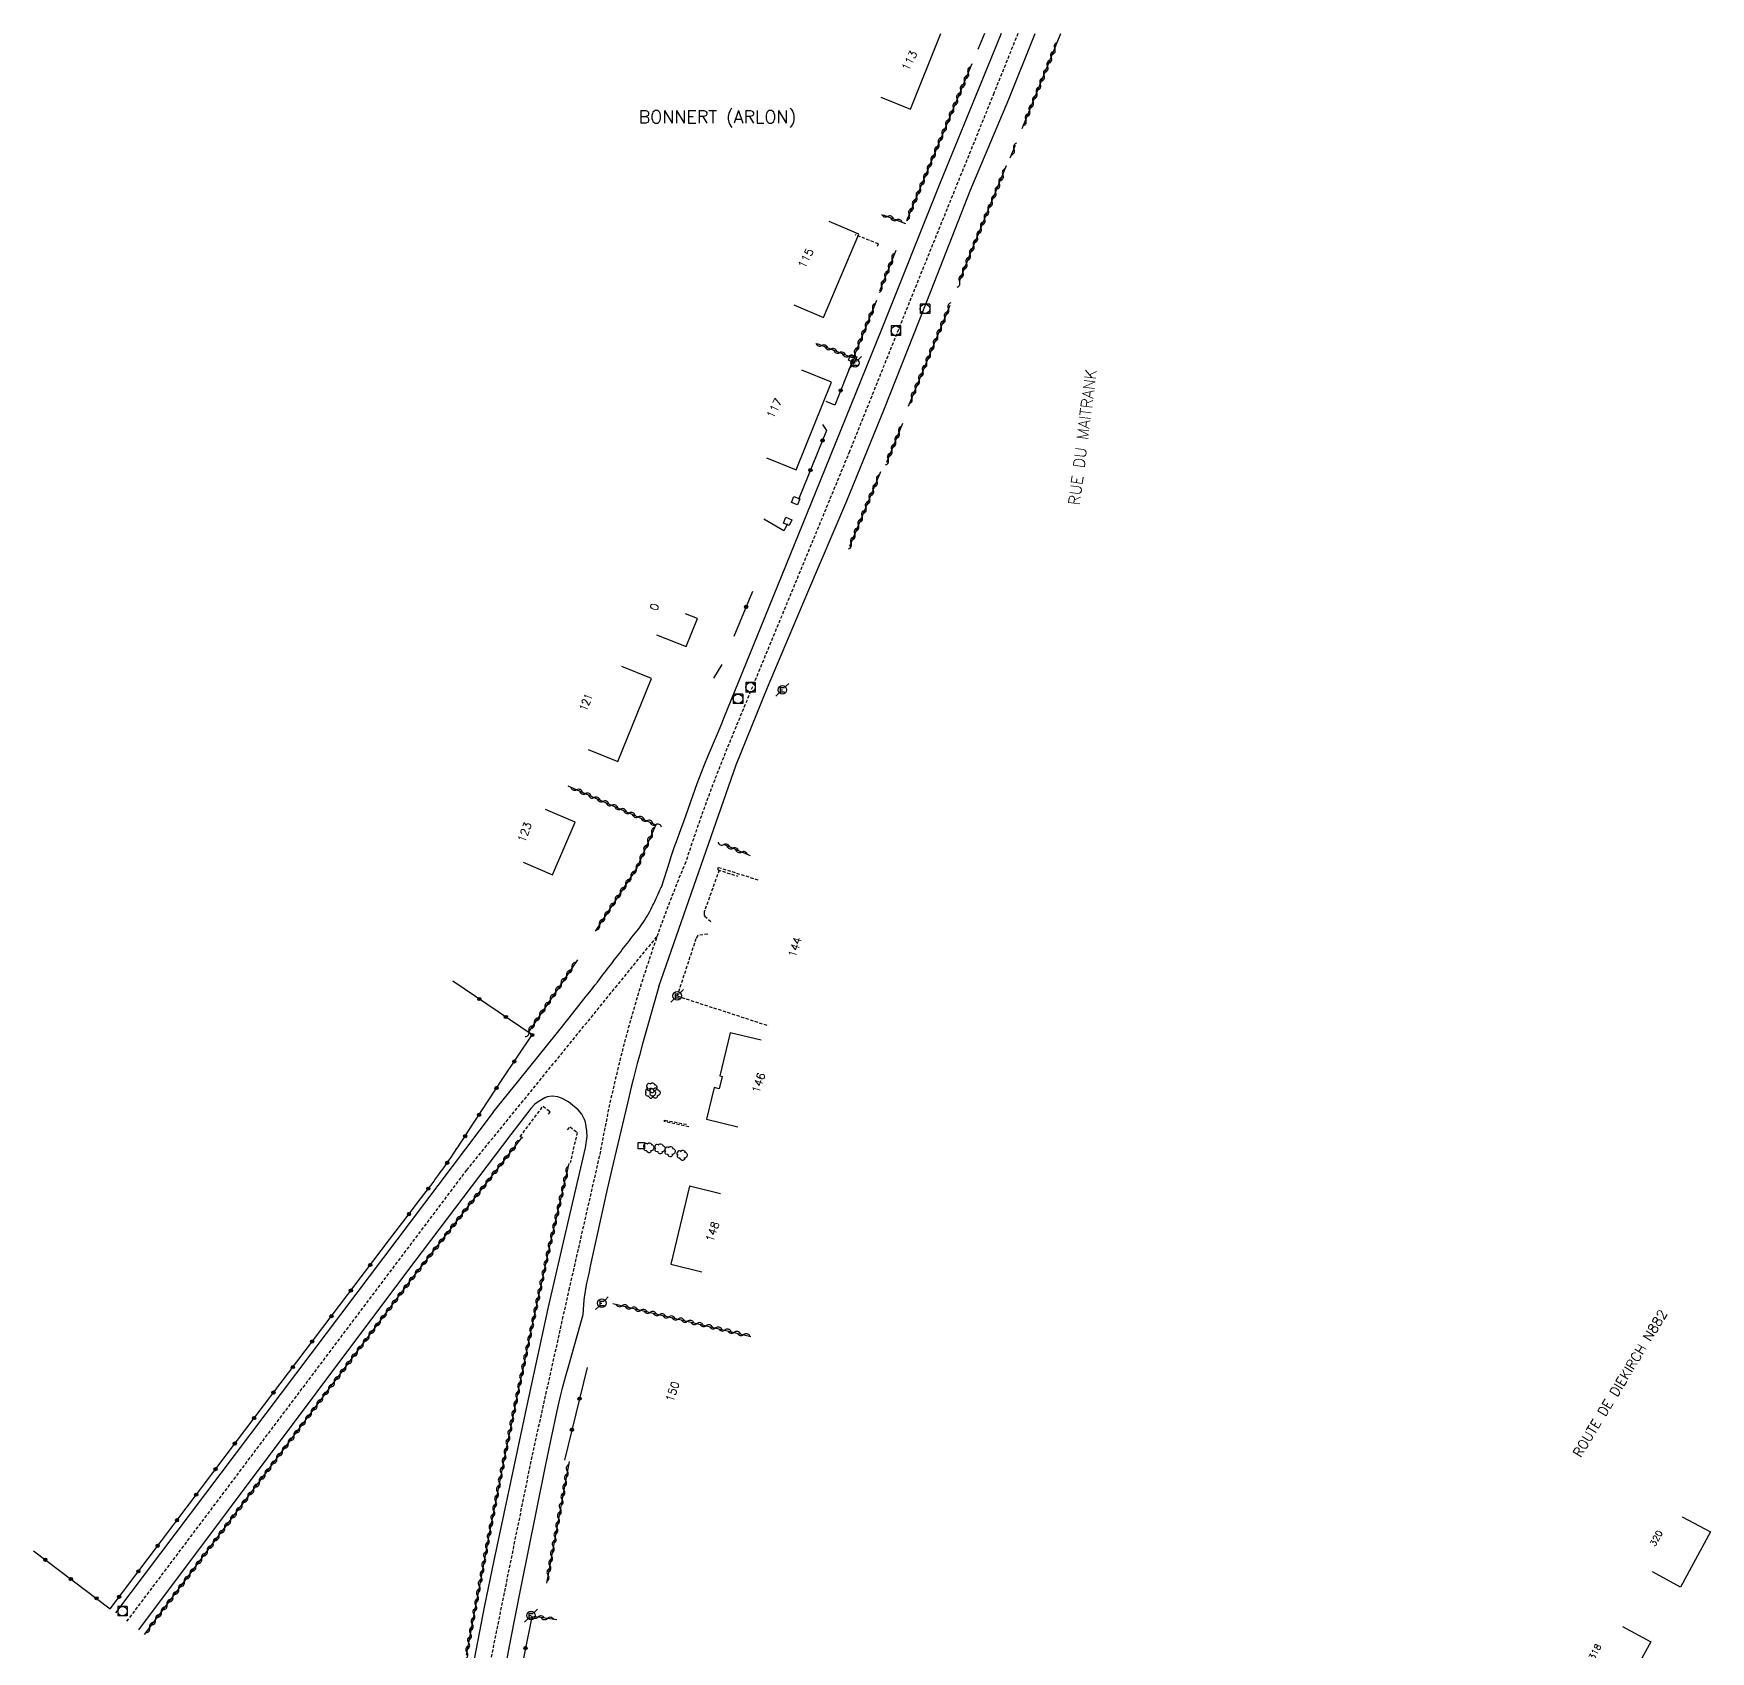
# Model space of a CAD drawing. Header units: millimetres. Extents: x 253999 to 255001, y 43000 to 44000.
# Drawn here: x 254419.1 to 254681, y 43747.3 to 44000 of the extents above; entities that cross this region are included whole.
import ezdxf
from ezdxf.enums import TextEntityAlignment as Align

# ---------------------------------------------------------------- set-up
doc = ezdxf.new("R2010")
doc.units = ezdxf.units.MM
doc.linetypes.add('DASHED', pattern=[0.75, 0.5, -0.25])
doc.layers.get('0').update_dxf_attribs({"linetype": 'CONTINUOUS'})
for name, color, linetype in [('W0001', 6, 'DASHED'), ('W0008', 7, 'CONTINUOUS'), ('W0100', 7, 'CONTINUOUS'), ('W0112', 1, 'DASHED'), ('W0300', 7, 'CONTINUOUS'), ('W0310', 3, 'CONTINUOUS'), ('W0322', 7, 'CONTINUOUS'), ('W0420', 7, 'CONTINUOUS'), ('W0471', 7, 'CONTINUOUS'), ('W0980', 7, 'CONTINUOUS'), ('W0989', 7, 'CONTINUOUS'), ('W0991', 7, 'CONTINUOUS')]:
    doc.layers.add(name, color=color, linetype=linetype)
doc.styles.get("Standard").update_dxf_attribs({"font": 'romans.shx', "width": 0.85})

# ---------------------------------------------------------------- blocks, each defined once
blk = doc.blocks.new('t310o')
at = {"color": 0, "linetype": 'Continuous'}
for centre, start, end in [((-0.5, 0.38), 216.8699, 323.1304), ((0.5, -0.37), 36.8699, 143.1303)]:
    blk.add_arc(centre, 0.625, start, end, dxfattribs=at)
blk = doc.blocks.new('t322o')
at = {"color": 0, "linetype": 'Continuous'}
for radius in [0.25, 0.15]:
    blk.add_circle((0, 0), radius, dxfattribs=at)
blk = doc.blocks.new('T471')
for p, q in [((-0.333334, 0.333334), (-0.333334, -0.333334)), ((-0.333334, 0.333334), (0.333334, 0.333334)), ((-0.333334, 0), (0, 0)), ((0.500001, 0.500001), (1.000002, 1.000002)), ((-0.500001, -0.500001), (-1.000002, -1.000002)), ((-0.333334, -0.333334), (0.333334, -0.333334))]:
    blk.add_line(p, q)
blk.add_ellipse((0, 0), major_axis=(0.471405, 0.471405), ratio=1, start_param=5.4977871438, end_param=11.780972451)
blk = doc.blocks.new('T300')
for p, q in [((-0.8, 0.51), (-0.86, 0.34)), ((-0.86, 0.34), (-0.86, 0.17)), ((-0.86, 0.17), (-0.74, 0.06)), ((-0.69, 0.63), (-0.8, 0.51)), ((-0.8, -0.06), (-0.74, 0.06)), ((-0.74, 0.06), (-0.69, 0.11)), ((-0.57, 0.69), (-0.69, 0.63)), ((-0.46, 0.69), (-0.57, 0.69)), ((-0.29, 0.63), (-0.46, 0.69)), ((-0.29, 0.63), (-0.17, 0.74)), ((-0.23, 0.57), (-0.29, 0.63)), ((-0.17, 0.74), (-0.06, 0.8)), ((-0.06, 0.8), (0.06, 0.8)), ((0.06, 0.8), (0.23, 0.74)), ((0.23, 0.74), (0.34, 0.63)), ((0.34, 0.63), (0.4, 0.51)), ((0.46, 0.46), (0.34, 0.46)), ((0.4, 0.51), (0.4, 0.46)), ((0.57, 0.4), (0.46, 0.46)), ((0.57, 0.4), (0.69, 0.29)), ((0.69, 0.29), (0.74, 0.17)), ((0.74, 0.06), (0.69, -0.17)), ((0.74, 0.17), (0.74, 0.06)), ((-0.8, -0.17), (-0.8, -0.06)), ((-0.8, -0.23), (-0.8, -0.17)), ((-0.74, -0.34), (-0.8, -0.23)), ((-0.69, -0.4), (-0.74, -0.34)), ((-0.51, -0.46), (-0.69, -0.4)), ((-0.4, -0.46), (-0.51, -0.46)), ((-0.4, -0.46), (-0.34, -0.46)), ((-0.34, -0.46), (-0.34, -0.4)), ((-0.34, -0.51), (-0.34, -0.46)), ((-0.29, -0.63), (-0.34, -0.51)), ((-0.17, -0.74), (-0.29, -0.63)), ((-0.06, -0.8), (-0.17, -0.74)), ((0.06, -0.8), (-0.06, -0.8)), ((0.17, -0.74), (0.06, -0.8)), ((0.23, -0.69), (0.17, -0.74)), ((0.29, -0.46), (0.23, -0.46)), ((0.29, -0.63), (0.23, -0.69)), ((0.46, -0.4), (0.29, -0.46)), ((0.34, -0.51), (0.29, -0.63)), ((0.34, -0.51), (0.34, -0.46)), ((0.57, -0.34), (0.46, -0.4)), ((0.63, -0.29), (0.57, -0.34)), ((0.69, -0.17), (0.63, -0.29))]:
    blk.add_line(p, q)
blk = doc.blocks.new('t112o')
at = {"color": 0, "linetype": 'Continuous'}
for p, q in [((-0.5, 0.5), (0.5, 0.5)), ((-0.5, -0.5), (-0.5, 0.5)), ((0.5, 0.5), (0.5, -0.5)), ((0.5, -0.5), (-0.5, -0.5))]:
    blk.add_line(p, q, dxfattribs=at)
blk = doc.blocks.new('T420')
for p, q in [((0.75, 0.75), (-0.75, 0.75)), ((-0.75, 0.75), (-0.75, -0.75)), ((0.75, 0.75), (0.75, -0.75)), ((0.75, -0.75), (-0.75, -0.75))]:
    blk.add_line(p, q)
blk.add_ellipse((0, 0), major_axis=(-0.53, 0.53), ratio=1, start_param=3.926991, end_param=10.210176)

msp = doc.modelspace()

# ---------------------------------------------------------------- linework, layer by layer
at = {"layer": 'W0001'}
msp.add_lwpolyline([(254572.86, 44000), (254569.11, 43990.68), (254557, 43960.75), (254546.56, 43934.72), (254527.99, 43889.69, 0.019542), (254520.97, 43870.59, 0.055099), (254507.65, 43825.4), (254502.78, 43804.03), (254496.93, 43777.72), (254490.46, 43745.79)], format="xyb", dxfattribs=at)
msp.add_lwpolyline([(254433.7, 43751.98), (254486.77, 43822.46), (254516.49, 43858.95)], dxfattribs=at)
at = {"layer": 'W0008'}
for points in [[(254516.78, 43851.13), (254528.85, 43885.75), (254533.77, 43897.85), (254540.04, 43912.76), (254546.12, 43927.02), (254552.02, 43941.43), (254559.29, 43959.84), (254565.43, 43975.44), (254571.43, 43989.76), (254575.58, 44000)], [(254570.25, 44000), (254569.08, 43997.2), (254560.69, 43976.57), (254551.56, 43953.77), (254541.22, 43928.18), (254532.69, 43907.3), (254526.9, 43893.01)], [(254526.9, 43893.01), (254526.57, 43892.19), (254525.88, 43890.55), (254524.49, 43887.28), (254523.83, 43885.63), (254523.45, 43884.68), (254522.73, 43882.78), (254522.04, 43880.86), (254520.66, 43877.03), (254520.15, 43875.62), (254519.47, 43873.75), (254519.14, 43872.81), (254518.66, 43871.39), (254518.43, 43870.68), (254517.15, 43866.63)], [(254490.92, 43831.49), (254494.89, 43836.44), (254498.14, 43840.48), (254500.74, 43843.72), (254502.76, 43846.26), (254504.3, 43848.19), (254505.44, 43849.61), (254506.24, 43850.63), (254506.79, 43851.33), (254507.17, 43851.82), (254507.46, 43852.2), (254507.73, 43852.55), (254507.99, 43852.89), (254508.24, 43853.21), (254508.48, 43853.53), (254508.72, 43853.84), (254508.95, 43854.14), (254509.18, 43854.44), (254509.41, 43854.74), (254509.64, 43855.04), (254509.87, 43855.34), (254510.11, 43855.65), (254510.35, 43855.96), (254510.59, 43856.27), (254510.83, 43856.58), (254511.07, 43856.9), (254511.32, 43857.22), (254511.57, 43857.54), (254511.82, 43857.86), (254512.07, 43858.18), (254512.32, 43858.5), (254512.58, 43858.83), (254512.84, 43859.15), (254513.09, 43859.47), (254513.34, 43859.8), (254513.59, 43860.12), (254513.84, 43860.45), (254514.08, 43860.78), (254514.31, 43861.12), (254514.54, 43861.46), (254514.76, 43861.8), (254514.97, 43862.15), (254515.17, 43862.5), (254515.36, 43862.85), (254515.54, 43863.19), (254515.7, 43863.52), (254515.86, 43863.83), (254516, 43864.13), (254516.13, 43864.41), (254516.24, 43864.66), (254516.34, 43864.88), (254516.43, 43865.07), (254516.5, 43865.23), (254516.56, 43865.36), (254516.61, 43865.47), (254516.66, 43865.57), (254516.69, 43865.65), (254516.72, 43865.71), (254516.75, 43865.77), (254516.77, 43865.82), (254516.79, 43865.87), (254516.82, 43865.92), (254516.84, 43865.98), (254516.87, 43866.04), (254516.9, 43866.1), (254516.93, 43866.17), (254516.97, 43866.25), (254517, 43866.34), (254517.05, 43866.43), (254517.1, 43866.54), (254517.15, 43866.66)], [(254516.78, 43851.13), (254514.24, 43842.18), (254513.73, 43840.34), (254513.4, 43839.1), (254512.77, 43836.64), (254512.46, 43835.4), (254511.86, 43832.92), (254510.11, 43825.47), (254509.64, 43823.48), (254508.72, 43819.47), (254507.82, 43815.47), (254506.07, 43807.45), (254505.87, 43806.57), (254505.62, 43805.4), (254505.49, 43804.82), (254505.32, 43803.94), (254505.25, 43803.49), (254505.12, 43802.61), (254505.07, 43802.16), (254505.01, 43801.49)], [(254496.8, 43832.11), (254493.65, 43828.03), (254477.36, 43806.52), (254435.49, 43750.64)], [(254505.34, 43825.94), (254505.56, 43827.71), (254505.53, 43828.61), (254505.3, 43829.95), (254505.15, 43830.39), (254504.73, 43831.19), (254504.16, 43831.9), (254502.68, 43833.14), (254501.59, 43833.72), (254501.01, 43833.91), (254500.14, 43834.02), (254499.32, 43833.91), (254498.95, 43833.76), (254497.92, 43833.14), (254497.43, 43832.77), (254496.8, 43832.11)], [(254490.92, 43831.49), (254469.45, 43803.06), (254431.92, 43753.32)], [(254499.48, 43800.83), (254502.19, 43812.54), (254505.34, 43825.94)], [(254484.54, 43700.49), (254484.37, 43703.68), (254484.18, 43710.06), (254484.15, 43717.64), (254484.31, 43721.42), (254484.85, 43727.5), (254485.37, 43731.53), (254486.72, 43739.55), (254489.57, 43754.2), (254491.07, 43761.5), (254496.25, 43785.93), (254499.48, 43800.83)], [(254505.01, 43801.49), (254504.92, 43799.85), (254502.64, 43791.9), (254502.18, 43790.25)], [(254502.18, 43790.25), (254501.63, 43788.18), (254501.38, 43787.14), (254501.02, 43785.57), (254499.82, 43779.95), (254499.04, 43776.2), (254497.51, 43768.7), (254495.29, 43757.65), (254494.19, 43752.13), (254493.42, 43748.1), (254491.9, 43740.03)]]:
    msp.add_lwpolyline(points, dxfattribs=at)
at = {"layer": 'W0100'}
for points in [[(254551.45, 43990.08), (254556.08, 43988.21), (254560.83, 44000)], [(254537.88, 43957.6), (254542.49, 43955.65), (254547.99, 43968.68), (254543.38, 43970.63)], [(254533.59, 43933.71), (254538.22, 43931.84), (254543.75, 43945.52), (254539.11, 43947.4)], [(254516.41, 43906.1), (254521.05, 43904.24), (254522.81, 43908.64), (254520.96, 43909.38)], [(254505.75, 43888.18), (254510.39, 43886.3), (254515.65, 43899.24), (254511.02, 43901.13)], [(254495.57, 43870.55), (254500.17, 43868.58), (254503.69, 43876.81), (254503.69, 43876.81)], [(254503.69, 43876.81), (254499.09, 43878.78)], [(254532.77, 43842.76), (254527.91, 43843.91), (254526.32, 43837.17), (254526.67, 43837.09)], [(254526.67, 43837.09), (254526.19, 43835.16), (254525.43, 43835.35), (254524.23, 43830.42), (254529.09, 43829.24)], [(254526.43, 43818.77), (254521.57, 43819.94), (254518.65, 43807.75), (254523.51, 43806.58)], [(254676.64, 43768.32), (254681.04, 43765.94), (254676.38, 43757.32), (254671.98, 43759.7)], [(254667.3, 43751.18), (254671.7, 43748.8), (254667.79, 43741.57), (254666.72, 43739.18), (254662.16, 43741.22)]]:
    msp.add_lwpolyline(points, dxfattribs=at)
at = {"layer": 'W0112'}
for points in [[(254550.93, 43966.78), (254551.07, 43967.14), (254547.42, 43968.58)], [(254526.2, 43869.32), (254523.97, 43863.09)], [(254532.31, 43867.76), (254525.99, 43869.74), (254525.99, 43869.38), (254529.12, 43868.37)], [(254523.97, 43863.09), (254523.94, 43863.01), (254523.92, 43862.97), (254523.9, 43862.9), (254523.88, 43862.84), (254523.88, 43862.8), (254523.86, 43862.73), (254523.85, 43862.7), (254523.85, 43862.64), (254523.84, 43862.58), (254523.84, 43862.54), (254523.84, 43862.49), (254523.84, 43862.44), (254523.84, 43862.42), (254523.85, 43862.38), (254523.85, 43862.35), (254523.86, 43862.32), (254523.87, 43862.3), (254523.87, 43862.28), (254523.88, 43862.25), (254523.89, 43862.24), (254523.9, 43862.22), (254523.92, 43862.19), (254523.93, 43862.18), (254523.94, 43862.16), (254523.97, 43862.14), (254525.08, 43861.09)], [(254524.41, 43859.33), (254522.89, 43859.12), (254522.56, 43858.6), (254519.63, 43849.68), (254533.89, 43845)], [(254495.54, 43827.44), (254495.11, 43827.69), (254498.69, 43832.43), (254499.8, 43831.59), (254499.37, 43831.04)], [(254521.48, 43829.24), (254517.66, 43830.04), (254517.68, 43830.27), (254521.34, 43829.58)], [(254502.51, 43828.73), (254502.9, 43829.2), (254504.02, 43828.35), (254502.94, 43823.6)]]:
    msp.add_lwpolyline(points, dxfattribs=at)
at = {"layer": 'W0310'}
for points in [[(254567.62, 44000), (254566.6, 43997.52)], [(254573.53, 43985.16), (254579.58, 44000)], [(254565.67, 43995.29), (254555.45, 43970.73)], [(254571.65, 43980.57), (254572.51, 43982.56)], [(254563.72, 43961.31), (254565.61, 43966.08), (254571.1, 43979.37)], [(254551.84, 43971.69), (254555.28, 43970.31)], [(254553.79, 43966.13), (254551.25, 43959.75)], [(254550.77, 43958.32), (254547.11, 43949.3), (254541.55, 43951.55)], [(254562.23, 43957.53), (254555.71, 43941.74)], [(254554.86, 43939.09), (254552.34, 43932.97)], [(254551.41, 43931.51), (254546.56, 43919.89)], [(254502.57, 43882.47), (254516.29, 43876.42), (254513.32, 43869.67), (254506.83, 43859.77)], [(254531.08, 43871.55), (254526.91, 43873.33)], [(254504.05, 43855.31), (254496.46, 43844.12)], [(254436.44, 43749.92), (254478.04, 43805.29), (254495.31, 43827.47)], [(254502.7, 43823.49), (254502.29, 43821.68), (254501.91, 43820.06), (254501.57, 43818.58), (254501.26, 43817.26), (254500.97, 43816.05), (254500.72, 43814.96), (254500.48, 43813.96), (254500.27, 43813.05), (254500.07, 43812.19), (254499.88, 43811.38), (254499.7, 43810.61), (254499.52, 43809.84), (254499.35, 43809.06), (254499.16, 43808.24), (254498.97, 43807.37), (254498.76, 43806.42), (254498.53, 43805.38), (254498.28, 43804.21), (254497.99, 43802.9), (254497.67, 43801.42), (254497.31, 43799.76), (254496.91, 43797.93), (254496.48, 43795.91), (254496.01, 43793.73), (254495.51, 43791.39), (254494.98, 43788.89), (254494.43, 43786.24), (254493.85, 43783.44), (254493.24, 43780.51), (254492.62, 43777.44), (254491.97, 43774.23), (254491.29, 43770.79), (254490.56, 43767.03), (254489.75, 43762.83), (254488.85, 43758.12), (254487.84, 43752.77), (254486.7, 43746.7)], [(254509.59, 43801.6), (254531.16, 43796.49)], [(254502.75, 43776.92), (254499.22, 43757.94)], [(254500.86, 43752.21), (254497.19, 43752.74)]]:
    msp.add_lwpolyline(points, dxfattribs=at)
at = {"layer": 'W0322'}
for points in [[(254547.01, 43948.9), (254544.28, 43941.97), (254542.89, 43942.52)], [(254542.35, 43938.94), (254542.99, 43938.01), (254538.57, 43927.19)], [(254536.87, 43923.43), (254536.3, 43922.3), (254533.2, 43924.15)], [(254531.39, 43912.83), (254528.51, 43905.82)], [(254526.62, 43901.44), (254525.34, 43899.32)], [(254486.96, 43828.42), (254492.29, 43836.61), (254497.01, 43843.57), (254484.59, 43851.99)], [(254474.72, 43811.61), (254476.8, 43814.34), (254479.57, 43817.99), (254480.96, 43819.81), (254481.19, 43820.12), (254481.35, 43820.33), (254481.66, 43820.74), (254481.81, 43820.95), (254482.12, 43821.37), (254482.42, 43821.79), (254482.63, 43822.07), (254483.03, 43822.63), (254483.18, 43822.84), (254483.48, 43823.27), (254483.78, 43823.69), (254483.97, 43823.97), (254484.37, 43824.54), (254484.66, 43824.97), (254484.85, 43825.26), (254485.24, 43825.83), (254485.43, 43826.12), (254485.82, 43826.69), (254486.2, 43827.27), (254486.45, 43827.65), (254486.96, 43828.42)], [(254419.11, 43762.98), (254431.08, 43753.95), (254451.1, 43780.49), (254474.72, 43811.61)], [(254505.58, 43791.61), (254502.04, 43777.16)], [(254496.93, 43752.7), (254492.59, 43731.04), (254496.4, 43719.95), (254500.6, 43717.64)]]:
    msp.add_lwpolyline(points, dxfattribs=at)

# ---------------------------------------------------------------- block references
at = {"layer": 'W0112'}
for p, rotation in [((254547.03, 43949.23), 338.0051133169521), ((254538.14, 43927.02), 337.7627632583124), ((254536.88, 43923.79), 337.7627632581712)]:
    msp.add_blockref('t112o', p, dxfattribs=dict(at, rotation=rotation))
msp.add_blockref('t112o', (254514.04, 43826.28), dxfattribs=at)
at = {"layer": 'W0300'}
for p in [(254515.53, 43834.47), (254515.73, 43835.31), (254516.22, 43834.49), (254515.26, 43825.94), (254517, 43825.78), (254518.58, 43825.34), (254520.47, 43824.77)]:
    msp.add_blockref('T300', p, dxfattribs=at)
at = {"layer": 'W0310'}
for p, rotation in [((254578.06, 43996.28), 67.84651787223615), ((254578.62, 43997.66), 67.84651787223615), ((254565.09, 43993.9), 247.4046466392138), ((254576.93, 43993.5), 67.84651787223615), ((254577.49, 43994.89), 67.84651787223615), ((254563.94, 43991.13), 247.4046466392138), ((254564.52, 43992.52), 247.4046466392138), ((254576.36, 43992.11), 67.84651787223615), ((254562.79, 43988.36), 247.4046466392138), ((254563.37, 43989.75), 247.4046466392138), ((254575.23, 43989.33), 67.84651787223615), ((254575.8, 43990.72), 67.84651787223615), ((254561.64, 43985.59), 247.4046466392138), ((254562.21, 43986.98), 247.4046466392138), ((254574.1, 43986.55), 67.84651787223615), ((254574.67, 43987.94), 67.84651787223615), ((254561.06, 43984.21), 247.4046466392138), ((254559.91, 43981.44), 247.4046466392138), ((254560.48, 43982.82), 247.4046466392138), ((254572.24, 43981.94), 66.5663952978574), ((254558.76, 43978.67), 247.4046466392138), ((254559.33, 43980.05), 247.4046466392138), ((254570.52, 43977.98), 67.57956586752559), ((254557.6, 43975.9), 247.4046466392138), ((254558.18, 43977.28), 247.4046466392138), ((254569.38, 43975.21), 67.57956586752559), ((254569.95, 43976.6), 67.57956586752559), ((254556.45, 43973.13), 247.4046466392138), ((254557.03, 43974.51), 247.4046466392138), ((254568.81, 43973.82), 67.57956586752559), ((254552.49, 43971.43), 338.0810269285141), ((254553.88, 43970.87), 338.0810269285141), ((254555.87, 43971.74), 247.4046466392138), ((254567.66, 43971.05), 67.57956586752559), ((254568.24, 43972.44), 67.57956586752559), ((254566.52, 43968.28), 67.57956586752559), ((254567.09, 43969.67), 67.57956586752559), ((254553.23, 43964.73), 248.2952847109039), ((254565.38, 43965.5), 68.42689760200027), ((254565.95, 43966.89), 67.57956586752559), ((254552.68, 43963.34), 248.2952847109039), ((254564.28, 43962.71), 68.42689760200027), ((254564.83, 43964.11), 68.42689760200027), ((254551.57, 43960.55), 248.2952847109039), ((254552.13, 43961.95), 248.2952847109039), ((254563.73, 43961.32), 68.42689760200027), ((254550.21, 43956.93), 247.9121837982588), ((254562, 43956.99), 247.5611384045565), ((254549.08, 43954.15), 247.9121837982588), ((254549.64, 43955.54), 247.9121837982588), ((254560.86, 43954.22), 247.5611384045565), ((254561.43, 43955.6), 247.5611384045565), ((254548.52, 43952.76), 247.9121837982588), ((254560.29, 43952.83), 247.5611384045565), ((254542.24, 43951.27), 157.9122077189841), ((254543.63, 43950.71), 157.9122077189841), ((254545.02, 43950.15), 157.9122077189841), ((254546.41, 43949.58), 157.9122077189841), ((254547.39, 43949.98), 247.9121837982588), ((254547.95, 43951.37), 247.9121837982588), ((254559.14, 43950.06), 247.5611384045565), ((254559.71, 43951.44), 247.5611384045565), ((254558, 43947.28), 247.5611384045565), ((254558.57, 43948.67), 247.5611384045565), ((254556.85, 43944.51), 247.5611384045565), ((254557.42, 43945.9), 247.5611384045565), ((254556.28, 43943.12), 247.5611384045565), ((254553.72, 43936.31), 247.6293697850434), ((254554.29, 43937.7), 247.6293697850434), ((254552.58, 43933.54), 247.6293697850434), ((254553.15, 43934.92), 247.6293697850434), ((254550.25, 43928.74), 247.3783526464752), ((254550.83, 43930.13), 247.3783526464752), ((254549.1, 43925.97), 247.3783526464752), ((254549.67, 43927.36), 247.3783526464752), ((254547.94, 43923.2), 247.3783526464752), ((254548.52, 43924.59), 247.3783526464752), ((254546.79, 43920.43), 247.3783526464752), ((254547.37, 43921.82), 247.3783526464752), ((254503.94, 43881.86), 336.2383665463337), ((254505.31, 43881.26), 336.2383665463337), ((254506.68, 43880.65), 336.2383665463337), ((254508.06, 43880.05), 336.2383665463337), ((254509.43, 43879.45), 336.2383665463337), ((254510.8, 43878.84), 336.2383665463337), ((254512.18, 43878.24), 336.2383665463337), ((254513.55, 43877.63), 336.2383665463337), ((254514.92, 43877.03), 336.2383665463337), ((254516.29, 43876.42), 336.2383665463337), ((254515.08, 43873.68), 246.2382969278892), ((254515.69, 43875.05), 246.2382969278892), ((254513.88, 43870.93), 246.2382969278892), ((254514.48, 43872.31), 246.2382969278892), ((254526.94, 43873.31), 156.9675504884335), ((254528.32, 43872.73), 156.9675504884335), ((254529.7, 43872.14), 156.9675504884335), ((254512.43, 43868.31), 236.7486336635159), ((254513.25, 43869.57), 236.7486336635159), ((254510.79, 43865.81), 236.7486336635159), ((254511.61, 43867.06), 236.7486336635159), ((254509.14, 43863.3), 236.7486336635159), ((254509.96, 43864.55), 236.7486336635159), ((254507.5, 43860.79), 236.7486336635159), ((254508.32, 43862.04), 236.7486336635159), ((254502.37, 43852.83), 235.8745209301501), ((254503.21, 43854.07), 235.8745209301501), ((254500.68, 43850.35), 235.8745209301501), ((254501.52, 43851.59), 235.8745209301501), ((254499, 43847.86), 235.8745209301501), ((254499.84, 43849.11), 235.8745209301501), ((254497.32, 43845.38), 235.8745209301501), ((254498.16, 43846.62), 235.8745209301501), ((254496.47, 43844.14), 235.8745209301501), ((254494.38, 43826.28), 52.11092634496455), ((254492.54, 43823.92), 52.11092634496455), ((254493.46, 43825.1), 52.11092634496455), ((254490.7, 43821.55), 52.11092634496455), ((254491.62, 43822.73), 52.11092634496455), ((254502.03, 43820.57), 256.9583463640926), ((254502.37, 43822.03), 257.0267922714388), ((254487.94, 43818), 52.11092634496455), ((254488.86, 43819.18), 52.11092634496455), ((254489.78, 43820.36), 52.11092634496455), ((254501.69, 43819.1), 256.8916927225188), ((254486.09, 43815.63), 52.11092634496455), ((254487.01, 43816.81), 52.11092634496455), ((254501.01, 43816.18), 256.7769415485027), ((254501.35, 43817.64), 256.8298450074708), ((254484.25, 43813.26), 52.11092634496455), ((254485.17, 43814.45), 52.11092634496455), ((254500.32, 43813.26), 256.7314561240397), ((254500.66, 43814.72), 256.7207545441741), ((254482.41, 43810.89), 52.11092634496455), ((254483.33, 43812.08), 52.11092634496455), ((254499.64, 43810.34), 257.1336046642338), ((254499.97, 43811.8), 256.8652272391257), ((254480.57, 43808.53), 52.11092634496455), ((254481.49, 43809.71), 52.11092634496455), ((254499.31, 43808.88), 257.4064327265762), ((254477.81, 43804.97), 53.0804833810429), ((254478.72, 43806.16), 52.11092634496455), ((254479.65, 43807.34), 52.11092634496455), ((254498.66, 43805.95), 257.6668874266486), ((254498.98, 43807.41), 257.5173053003862), ((254476.01, 43802.57), 53.0804833810429), ((254476.91, 43803.77), 53.0804833810429), ((254498.02, 43803.02), 257.7317482287094), ((254498.34, 43804.48), 257.7081205277294), ((254474.2, 43800.17), 53.0804833810429), ((254475.1, 43801.37), 53.0804833810429), ((254497.38, 43800.09), 257.7484410566121), ((254497.7, 43801.55), 257.74183149876), ((254511.05, 43801.26), 346.6850923028252), ((254512.5, 43800.91), 346.6850923028252), ((254513.96, 43800.56), 346.6850923028252), ((254515.42, 43800.22), 346.6850923028252), ((254472.4, 43797.78), 53.0804833810429), ((254473.3, 43798.98), 53.0804833810429), ((254496.75, 43797.15), 257.8238176662084), ((254497.07, 43798.62), 257.7757723163046), ((254516.88, 43799.87), 346.6850923028252), ((254518.34, 43799.53), 346.6850923028252), ((254519.8, 43799.18), 346.6850923028252), ((254521.26, 43798.84), 346.6850923028252), ((254522.72, 43798.49), 346.6850923028252), ((254524.18, 43798.15), 346.6850923028252), ((254525.64, 43797.8), 346.6850923028252), ((254470.6, 43795.38), 53.0804833810429), ((254471.5, 43796.58), 53.0804833810429), ((254496.43, 43795.69), 257.8880215177114), ((254527.1, 43797.46), 346.6850923028252), ((254528.56, 43797.11), 346.6850923028252), ((254530.02, 43796.76), 346.6850923028252), ((254468.8, 43792.98), 53.0804833810429), ((254469.7, 43794.18), 53.0804833810429), ((254495.8, 43792.75), 257.9654132551856), ((254496.12, 43794.22), 257.8880215177114), ((254466.09, 43789.38), 53.0804833810429), ((254467, 43790.58), 53.0804833810429), ((254467.9, 43791.78), 53.0804833810429), ((254495.18, 43789.82), 258.0540011288998), ((254495.49, 43791.29), 258.0540011288998), ((254464.29, 43786.98), 53.0804833810429), ((254465.19, 43788.18), 53.0804833810429), ((254494.56, 43786.88), 258.1524267487946), ((254494.87, 43788.35), 258.1524267487946), ((254462.49, 43784.58), 53.0804833810429), ((254463.39, 43785.78), 53.0804833810429), ((254493.95, 43783.95), 258.2597584277865), ((254494.26, 43785.42), 258.2597584277865), ((254460.69, 43782.19), 53.0804833810429), ((254461.59, 43783.39), 53.0804833810429), ((254493.65, 43782.48), 258.375362578542), ((254458.89, 43779.79), 53.0804833810429), ((254459.79, 43780.99), 53.0804833810429), ((254493.05, 43779.54), 258.4988210304788), ((254493.35, 43781.01), 258.375362578542), ((254456.18, 43776.19), 53.0804833810429), ((254457.08, 43777.39), 53.0804833810429), ((254457.99, 43778.59), 53.0804833810429), ((254492.45, 43776.6), 258.6326439313654), ((254492.75, 43778.07), 258.4988210304788), ((254454.38, 43773.79), 53.0804833810429), ((254455.28, 43774.99), 53.0804833810429), ((254491.86, 43773.66), 258.781526576448), ((254492.15, 43775.13), 258.6326439313654), ((254502.2, 43773.97), 259.4892770567448), ((254502.47, 43775.44), 259.4892770567448), ((254452.58, 43771.39), 53.0804833810429), ((254453.48, 43772.59), 53.0804833810429), ((254491.57, 43772.19), 258.781526576448), ((254501.65, 43771.02), 259.4892770567448), ((254501.93, 43772.49), 259.4892770567448), ((254450.78, 43768.99), 53.0804833810429), ((254451.68, 43770.19), 53.0804833810429), ((254490.99, 43769.24), 258.9339142869055), ((254491.28, 43770.72), 258.9339142869055), ((254501.38, 43769.54), 259.4892770567448), ((254448.97, 43766.6), 53.0804833810429), ((254449.88, 43767.8), 53.0804833810429), ((254490.41, 43766.3), 259.0781105344272), ((254490.7, 43767.77), 258.9339142869055), ((254500.83, 43766.59), 259.4892770567448), ((254501.1, 43768.07), 259.4892770567448), ((254446.27, 43763), 53.0804833810429), ((254447.17, 43764.2), 53.0804833810429), ((254448.07, 43765.4), 53.0804833810429), ((254489.85, 43763.35), 259.0781105344272), ((254490.13, 43764.83), 259.0781105344272), ((254500.28, 43763.64), 259.4892770567448), ((254500.56, 43765.12), 259.4892770567448), ((254444.47, 43760.6), 53.0804833810429), ((254445.37, 43761.8), 53.0804833810429), ((254489.28, 43760.41), 259.2071782158276), ((254489.56, 43761.88), 259.2071782158276), ((254499.74, 43760.69), 259.4892770567448), ((254500.01, 43762.17), 259.4892770567448), ((254442.67, 43758.2), 53.0804833810429), ((254443.57, 43759.4), 53.0804833810429), ((254489, 43758.93), 259.2071782158276), ((254499.46, 43759.22), 259.4892770567448), ((254440.87, 43755.8), 53.0804833810429), ((254441.77, 43757), 53.0804833810429), ((254488.44, 43755.98), 259.3183426381145), ((254488.72, 43757.46), 259.3183426381145), ((254439.06, 43753.4), 53.0804833810429), ((254439.96, 43754.6), 53.0804833810429), ((254487.89, 43753.04), 259.3183426381145), ((254488.17, 43754.51), 259.3183426381145), ((254437.26, 43751.01), 53.0804833810429), ((254438.16, 43752.21), 53.0804833810429), ((254487.34, 43750.09), 259.411647684071), ((254487.61, 43751.56), 259.411647684071), ((254497.89, 43752.64), 171.8254779183177), ((254499.37, 43752.43), 171.8254779183177), ((254487.06, 43748.61), 259.411647684071), ((254486.79, 43747.14), 259.411647684071)]:
    msp.add_blockref('t310o', p, dxfattribs=dict(at, rotation=rotation))
at = {"layer": 'W0322'}
for p, rotation in [((254545.18, 43944.25), 248.5415465603019), ((254542.35, 43936.44), 247.7960277815382), ((254540.46, 43931.81), 247.7960277815382), ((254530.41, 43910.44), 247.6897735114589), ((254488.73, 43849.18), 145.8880651452862), ((254492.87, 43846.38), 145.8880651452862), ((254497.01, 43843.57), 55.88805602658696), ((254494.21, 43839.43), 55.88805602658696), ((254491.43, 43835.28), 56.90403275434919), ((254488.7, 43831.09), 56.90403275434919), ((254486.52, 43827.75), 56.78951147023896), ((254483.72, 43823.61), 54.96979508353102), ((254480.77, 43819.57), 52.78396616629466), ((254477.75, 43815.59), 52.73295649056698), ((254471.7, 43807.63), 52.80298917112695), ((254468.68, 43803.64), 52.80298917112695), ((254465.65, 43799.66), 52.80298917112695), ((254462.63, 43795.68), 52.80298917112695), ((254459.61, 43791.7), 52.80298917112695), ((254456.58, 43787.71), 52.80298917112695), ((254504.39, 43786.75), 256.2199141131243), ((254453.56, 43783.73), 52.80298917112695), ((254450.54, 43779.75), 52.96737343077944), ((254503.2, 43781.9), 256.2199141131243), ((254447.53, 43775.75), 52.96737343077944), ((254444.52, 43771.76), 52.96737343077944), ((254441.51, 43767.77), 52.96737343077944), ((254438.5, 43763.78), 52.96737343077944), ((254420.95, 43761.59), 322.9673592329521), ((254424.94, 43758.58), 322.9673592329521), ((254435.48, 43759.79), 52.96737343077944), ((254432.47, 43755.8), 52.96737343077944), ((254428.94, 43755.57), 322.9673592329521), ((254495.95, 43747.8), 258.6549487656718)]:
    msp.add_blockref('t322o', p, dxfattribs=dict(at, rotation=rotation))
at = {"layer": 'W0420'}
for p in [(254558.34, 43957), (254553.79, 43953.57), (254531.09, 43897.89), (254529.14, 43896.08), (254433, 43753.57)]:
    msp.add_blockref('T420', p, dxfattribs=at)
at = {"layer": 'W0471'}
for p in [(254547.41, 43948.54), (254547.42, 43948.54), (254536.07, 43897.49), (254519.64, 43849.68), (254507.88, 43801.67), (254496.81, 43752.87)]:
    msp.add_blockref('T471', p, dxfattribs=at)

# ---------------------------------------------------------------- texts
at = {"layer": 'W0980'}
msp.add_text('BONNERT (ARLON)', height=2, dxfattribs=at).set_placement((254525.93, 43986.84), align=Align.MIDDLE)
at = {"layer": 'W0989'}
for s, height, rotation, p in [('RUE DU MAITRANK', 1.75, 82.7639, (254582.96, 43936.95)), ('ROUTE DE DIEKIRCH N882', 1.5, 58.8949, (254666.92, 43789.16))]:
    msp.add_text(s, height=height, rotation=rotation, dxfattribs=at).set_placement(p, align=Align.MIDDLE)
at = {"layer": 'W0991'}
for s, height, rotation, p in [('113', 1.25, 63.1295, (254555.92, 43995.76)), ('115', 1.25, 63.1295, (254539.73, 43964.9)), ('117', 1.25, 63.1295, (254534.81, 43941.45)), ('0', 1.25, 69.2785, (254516.07, 43910.43)), ('123', 1.25, 69.2785, (254495.82, 43875.25)), ('144', 1.25, 71.3862, (254538.03, 43857.29)), ('146', 1.25, 71.3862, (254532.35, 43836.1)), ('148', 1.25, 71.3862, (254525.16, 43812.84)), ('150', 1.25, 71.3862, (254518.91, 43787.87)), ('320', 1, 61.5884, (254672.55, 43764.96)), ('318', 1, 62.6666, (254662.99, 43747.2))]:
    msp.add_text(s, height=height, rotation=rotation, dxfattribs=at).set_placement(p, align=Align.MIDDLE)
at = {"layer": 'W0991', "width": 0.85}
msp.add_text('121', height=1.25, rotation=67.814, dxfattribs=at).set_placement((254505.44, 43894.05))

doc.saveas('drawing.dxf')
